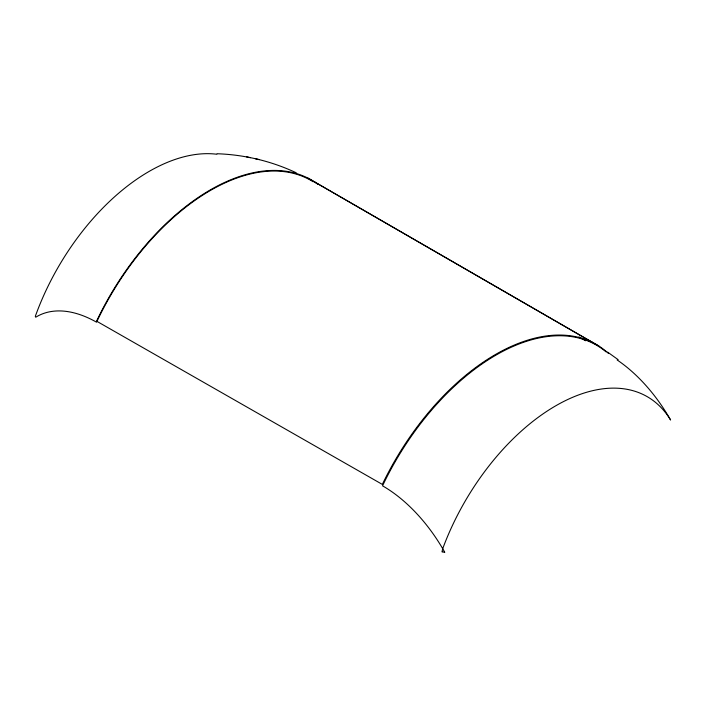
<?xml version="1.0" encoding="UTF-8"?>
<svg xmlns="http://www.w3.org/2000/svg" width="706" height="706" viewBox="0 0 706 706"><rect width="100%" height="100%" fill="white"/><g stroke="black" fill="none" stroke-linecap="round" stroke-linejoin="round"><path stroke-width="1.06" d="M217.095 153.74C244.4 154.693 271.51 161.127 296.229 172.785M444.392 552.251L442.397 551.907M441.991 551.836L442.715 548.686A181.892 105.265 -59.9 0 1 557.228 404.953A181.892 105.265 -59.9 0 1 670.585 419.999A119.844 69.109 60 0 0 617.159 359.972M246.57 156.864L250.401 157.694M255.395 158.753L259.279 159.6M314.02 181.601L598.838 346.019M307.895 178.089L592.722 342.551M578.973 336.974L585.53 340.751M607.628 352.118L618.147 359.672M444.789 552.313L442.715 548.686A121.185 70.132 59.9 0 0 382.546 485.825A200.989 116.04 -60 0 1 606.048 351.862M608.413 353.406A201.528 116.349 -60 0 0 382.343 484.413L96.563 321.151A201.528 116.349 -60 0 1 318.15 184.495M216.857 154.243A181.486 105.485 -59.7 0 0 35.3 316.367L35.741 317.215A120.144 69.523 59.9 0 1 96.563 322.192A200.989 116.04 -60 0 1 313.129 181.742"/></g></svg>
